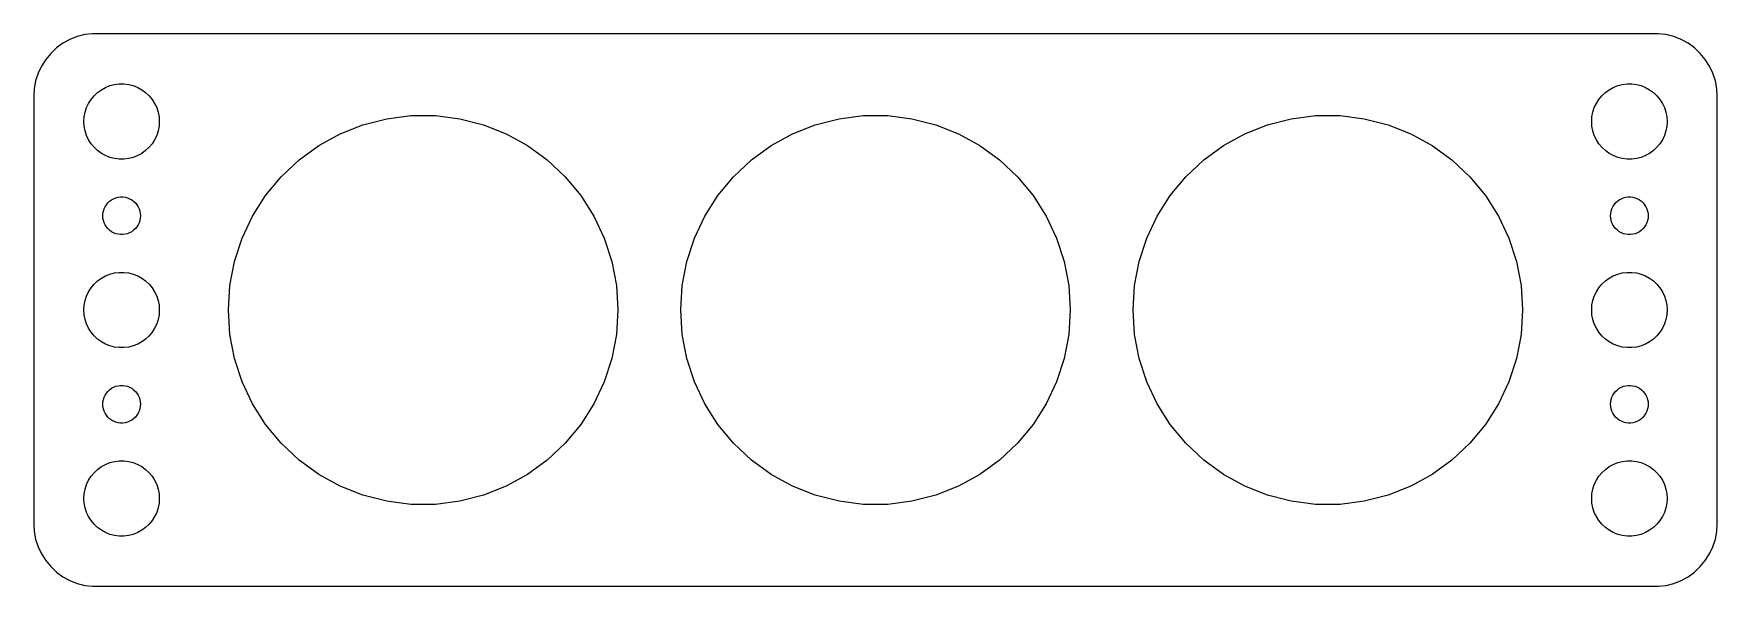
# Model space of a CAD drawing. Header units: metres. Extents: x -67 to 67, y 32 to 76.
import ezdxf

# ---------------------------------------------------------------- set-up
doc = ezdxf.new("R2010")
doc.units = ezdxf.units.M

msp = doc.modelspace()

# ---------------------------------------------------------------- linework, layer by layer
for p, q in [((-64.6791, 75.2216), (-65.1871, 74.8526)), ((-64.1289, 75.5241), (-64.6791, 75.2216)), ((-63.5451, 75.7553), (-64.1289, 75.5241)), ((-62.9369, 75.9114), (-63.5451, 75.7553)), ((-62.3139, 75.9901), (-62.9369, 75.9114)), ((62.3139, 75.9901), (-62.3139, 75.9901)), ((62.9369, 75.9114), (62.3139, 75.9901)), ((63.5451, 75.7553), (62.9369, 75.9114)), ((64.1289, 75.5241), (63.5451, 75.7553)), ((64.6791, 75.2216), (64.1289, 75.5241)), ((65.1871, 74.8526), (64.6791, 75.2216)), ((-66.0451, 73.9389), (-66.3815, 73.4088)), ((-65.6448, 74.4227), (-66.0451, 73.9389)), ((-65.1871, 74.8526), (-65.6448, 74.4227)), ((65.6448, 74.4227), (65.1871, 74.8526)), ((66.0451, 73.9389), (65.6448, 74.4227)), ((66.3815, 73.4088), (66.0451, 73.9389)), ((-66.6489, 72.8406), (-66.8429, 72.2434)), ((-66.3815, 73.4088), (-66.6489, 72.8406)), ((66.6489, 72.8406), (66.3815, 73.4088)), ((66.8429, 72.2434), (66.6489, 72.8406)), ((-66.9606, 71.6267), (-67, 71)), ((-66.8429, 72.2434), (-66.9606, 71.6267)), ((-62.427, 70.7634), (-62.1869, 71.0536)), ((-62.1869, 71.0536), (-61.9123, 71.3115)), ((-61.9123, 71.3115), (-61.6075, 71.533)), ((-61.6075, 71.533), (-61.2773, 71.7145)), ((-61.2773, 71.7145), (-60.927, 71.8532)), ((-60.927, 71.8532), (-60.5621, 71.9469)), ((-60.5621, 71.9469), (-60.1884, 71.9941)), ((-60.1884, 71.9941), (-59.8116, 71.9941)), ((-59.8116, 71.9941), (-59.4379, 71.9469)), ((-59.4379, 71.9469), (-59.0729, 71.8532)), ((-59.0729, 71.8532), (-58.7227, 71.7145)), ((-58.7227, 71.7145), (-58.3925, 71.533)), ((-58.3925, 71.533), (-58.0877, 71.3115)), ((-58.0877, 71.3115), (-57.8131, 71.0536)), ((-57.8131, 71.0536), (-57.5729, 70.7634)), ((57.5729, 70.7634), (57.8131, 71.0536)), ((57.8131, 71.0536), (58.0877, 71.3115)), ((58.0877, 71.3115), (58.3925, 71.533)), ((58.3925, 71.533), (58.7227, 71.7145)), ((58.7227, 71.7145), (59.0729, 71.8532)), ((59.0729, 71.8532), (59.4379, 71.9469)), ((59.4379, 71.9469), (59.8116, 71.9941)), ((59.8116, 71.9941), (60.1884, 71.9941)), ((60.1884, 71.9941), (60.5621, 71.9469)), ((60.5621, 71.9469), (60.927, 71.8532)), ((60.927, 71.8532), (61.2773, 71.7145)), ((61.2773, 71.7145), (61.6075, 71.533)), ((61.6075, 71.533), (61.9123, 71.3115)), ((61.9123, 71.3115), (62.1869, 71.0536)), ((62.1869, 71.0536), (62.427, 70.7634)), ((66.9606, 71.6267), (66.8429, 72.2434)), ((67, 71), (66.9606, 71.6267)), ((-67, 71), (-67, 37)), ((-62.9763, 69.376), (-62.9057, 69.7461)), ((-62.9057, 69.7461), (-62.7893, 70.1044)), ((-62.7893, 70.1044), (-62.6289, 70.4453)), ((-62.6289, 70.4453), (-62.427, 70.7634)), ((-57.5729, 70.7634), (-57.3711, 70.4453)), ((-57.3711, 70.4453), (-57.2107, 70.1044)), ((-57.2107, 70.1044), (-57.0942, 69.7461)), ((-57.0942, 69.7461), (-57.0237, 69.376)), ((57.0237, 69.376), (57.0942, 69.7461)), ((57.0942, 69.7461), (57.2107, 70.1044)), ((57.2107, 70.1044), (57.3711, 70.4453)), ((57.3711, 70.4453), (57.5729, 70.7634)), ((62.427, 70.7634), (62.6289, 70.4453)), ((62.6289, 70.4453), (62.7893, 70.1044)), ((62.7893, 70.1044), (62.9057, 69.7461)), ((62.9057, 69.7461), (62.9763, 69.376)), ((67, 37), (67, 71)), ((-63, 69), (-62.9763, 69.376)), ((-62.9763, 68.624), (-63, 69)), ((-62.9057, 68.2539), (-62.9763, 68.624)), ((-57.0237, 68.624), (-57.0942, 68.2539)), ((-57.0237, 69.376), (-57, 69)), ((-57, 69), (-57.0237, 68.624)), ((-42.5996, 68.0248), (-40.7898, 68.7414)), ((-40.7898, 68.7414), (-38.9044, 69.2254)), ((-38.9044, 69.2254), (-36.9733, 69.4694)), ((-36.9733, 69.4694), (-35.0267, 69.4694)), ((-35.0267, 69.4694), (-33.0956, 69.2254)), ((-33.0956, 69.2254), (-31.2102, 68.7414)), ((-31.2102, 68.7414), (-29.4004, 68.0248)), ((-6.5996, 68.0248), (-4.7897, 68.7414)), ((-4.7897, 68.7414), (-2.9044, 69.2254)), ((-2.9044, 69.2254), (-0.9733, 69.4694)), ((-0.9733, 69.4694), (0.9733, 69.4694)), ((0.9733, 69.4694), (2.9044, 69.2254)), ((2.9044, 69.2254), (4.7897, 68.7414)), ((4.7897, 68.7414), (6.5996, 68.0248)), ((29.4004, 68.0248), (31.2102, 68.7414)), ((31.2102, 68.7414), (33.0956, 69.2254)), ((33.0956, 69.2254), (35.0267, 69.4694)), ((35.0267, 69.4694), (36.9733, 69.4694)), ((36.9733, 69.4694), (38.9044, 69.2254)), ((38.9044, 69.2254), (40.7898, 68.7414)), ((40.7898, 68.7414), (42.5996, 68.0248)), ((57, 69), (57.0237, 69.376)), ((57.0237, 68.624), (57, 69)), ((57.0942, 68.2539), (57.0237, 68.624)), ((62.9763, 68.624), (62.9057, 68.2539)), ((62.9763, 69.376), (63, 69)), ((63, 69), (62.9763, 68.624)), ((-62.7893, 67.8956), (-62.9057, 68.2539)), ((-62.6289, 67.5547), (-62.7893, 67.8956)), ((-62.427, 67.2366), (-62.6289, 67.5547)), ((-62.1869, 66.9464), (-62.427, 67.2366)), ((-57.5729, 67.2366), (-57.8131, 66.9464)), ((-57.3711, 67.5547), (-57.5729, 67.2366)), ((-57.2107, 67.8956), (-57.3711, 67.5547)), ((-57.0942, 68.2539), (-57.2107, 67.8956)), ((-45.8801, 65.9429), (-44.3053, 67.0871)), ((-44.3053, 67.0871), (-42.5996, 68.0248)), ((-29.4004, 68.0248), (-27.6947, 67.0871)), ((-27.6947, 67.0871), (-26.1199, 65.9429)), ((-9.8801, 65.9429), (-8.3053, 67.0871)), ((-8.3053, 67.0871), (-6.5996, 68.0248)), ((6.5996, 68.0248), (8.3053, 67.0871)), ((8.3053, 67.0871), (9.8801, 65.9429)), ((26.1199, 65.9429), (27.6947, 67.0871)), ((27.6947, 67.0871), (29.4004, 68.0248)), ((42.5996, 68.0248), (44.3053, 67.0871)), ((44.3053, 67.0871), (45.8801, 65.9429)), ((57.2107, 67.8956), (57.0942, 68.2539)), ((57.3711, 67.5547), (57.2107, 67.8956)), ((57.5729, 67.2366), (57.3711, 67.5547)), ((57.8131, 66.9464), (57.5729, 67.2366)), ((62.427, 67.2366), (62.1869, 66.9464)), ((62.6289, 67.5547), (62.427, 67.2366)), ((62.7893, 67.8956), (62.6289, 67.5547)), ((62.9057, 68.2539), (62.7893, 67.8956)), ((-61.9123, 66.6884), (-62.1869, 66.9464)), ((-61.6075, 66.467), (-61.9123, 66.6884)), ((-61.2773, 66.2855), (-61.6075, 66.467)), ((-60.927, 66.1468), (-61.2773, 66.2855)), ((-60.5621, 66.0531), (-60.927, 66.1468)), ((-60.1884, 66.0059), (-60.5621, 66.0531)), ((-59.8116, 66.0059), (-60.1884, 66.0059)), ((-59.4379, 66.0531), (-59.8116, 66.0059)), ((-59.0729, 66.1468), (-59.4379, 66.0531)), ((-58.7227, 66.2855), (-59.0729, 66.1468)), ((-58.3925, 66.467), (-58.7227, 66.2855)), ((-58.0877, 66.6884), (-58.3925, 66.467)), ((-57.8131, 66.9464), (-58.0877, 66.6884)), ((-47.299, 64.6105), (-45.8801, 65.9429)), ((-26.1199, 65.9429), (-24.701, 64.6105)), ((-11.299, 64.6105), (-9.8801, 65.9429)), ((9.8801, 65.9429), (11.299, 64.6105)), ((24.701, 64.6105), (26.1199, 65.9429)), ((45.8801, 65.9429), (47.299, 64.6105)), ((58.0877, 66.6884), (57.8131, 66.9464)), ((58.3925, 66.467), (58.0877, 66.6884)), ((58.7227, 66.2855), (58.3925, 66.467)), ((59.0729, 66.1468), (58.7227, 66.2855)), ((59.4379, 66.0531), (59.0729, 66.1468)), ((59.8116, 66.0059), (59.4379, 66.0531)), ((60.1884, 66.0059), (59.8116, 66.0059)), ((60.5621, 66.0531), (60.1884, 66.0059)), ((60.927, 66.1468), (60.5621, 66.0531)), ((61.2773, 66.2855), (60.927, 66.1468)), ((61.6075, 66.467), (61.2773, 66.2855)), ((61.9123, 66.6884), (61.6075, 66.467)), ((62.1869, 66.9464), (61.9123, 66.6884)), ((-48.5398, 63.1107), (-47.299, 64.6105)), ((-24.701, 64.6105), (-23.4602, 63.1107)), ((-12.5397, 63.1107), (-11.299, 64.6105)), ((11.299, 64.6105), (12.5397, 63.1107)), ((23.4602, 63.1107), (24.701, 64.6105)), ((47.299, 64.6105), (48.5398, 63.1107)), ((-60.2811, 62.9734), (-60.0942, 62.997)), ((-60.0942, 62.997), (-59.9058, 62.997)), ((-59.9058, 62.997), (-59.7189, 62.9734)), ((-49.5827, 61.4672), (-48.5398, 63.1107)), ((-23.4602, 63.1107), (-22.4172, 61.4672)), ((-13.5827, 61.4672), (-12.5397, 63.1107)), ((12.5397, 63.1107), (13.5827, 61.4672)), ((22.4172, 61.4672), (23.4602, 63.1107)), ((48.5398, 63.1107), (49.5827, 61.4672)), ((59.7189, 62.9734), (59.9058, 62.997)), ((59.9058, 62.997), (60.0942, 62.997)), ((60.0942, 62.997), (60.2811, 62.9734)), ((-61.5, 61.5), (-61.4882, 61.688)), ((-61.4882, 61.688), (-61.4529, 61.873)), ((-61.4529, 61.873), (-61.3947, 62.0522)), ((-61.3947, 62.0522), (-61.3145, 62.2226)), ((-61.3145, 62.2226), (-61.2135, 62.3817)), ((-61.2135, 62.3817), (-61.0934, 62.5268)), ((-61.0934, 62.5268), (-60.9561, 62.6558)), ((-60.9561, 62.6558), (-60.8037, 62.7665)), ((-60.8037, 62.7665), (-60.6387, 62.8572)), ((-60.6387, 62.8572), (-60.4635, 62.9266)), ((-60.4635, 62.9266), (-60.2811, 62.9734)), ((-59.7189, 62.9734), (-59.5365, 62.9266)), ((-59.5365, 62.9266), (-59.3613, 62.8572)), ((-59.3613, 62.8572), (-59.1963, 62.7665)), ((-59.1963, 62.7665), (-59.0439, 62.6558)), ((-59.0439, 62.6558), (-58.9065, 62.5268)), ((-58.9065, 62.5268), (-58.7865, 62.3817)), ((-58.7865, 62.3817), (-58.6855, 62.2226)), ((-58.6855, 62.2226), (-58.6053, 62.0522)), ((-58.6053, 62.0522), (-58.5471, 61.873)), ((-58.5471, 61.873), (-58.5118, 61.688)), ((-58.5118, 61.688), (-58.5, 61.5)), ((58.5, 61.5), (58.5118, 61.688)), ((58.5118, 61.688), (58.5471, 61.873)), ((58.5471, 61.873), (58.6053, 62.0522)), ((58.6053, 62.0522), (58.6855, 62.2226)), ((58.6855, 62.2226), (58.7865, 62.3817)), ((58.7865, 62.3817), (58.9065, 62.5268)), ((58.9065, 62.5268), (59.0439, 62.6558)), ((59.0439, 62.6558), (59.1963, 62.7665)), ((59.1963, 62.7665), (59.3613, 62.8572)), ((59.3613, 62.8572), (59.5365, 62.9266)), ((59.5365, 62.9266), (59.7189, 62.9734)), ((60.2811, 62.9734), (60.4635, 62.9266)), ((60.4635, 62.9266), (60.6387, 62.8572)), ((60.6387, 62.8572), (60.8037, 62.7665)), ((60.8037, 62.7665), (60.9561, 62.6558)), ((60.9561, 62.6558), (61.0934, 62.5268)), ((61.0934, 62.5268), (61.2135, 62.3817)), ((61.2135, 62.3817), (61.3145, 62.2226)), ((61.3145, 62.2226), (61.3947, 62.0522)), ((61.3947, 62.0522), (61.4529, 61.873)), ((61.4529, 61.873), (61.4882, 61.688)), ((61.4882, 61.688), (61.5, 61.5)), ((-61.4882, 61.312), (-61.5, 61.5)), ((-61.4529, 61.127), (-61.4882, 61.312)), ((-61.3947, 60.9478), (-61.4529, 61.127)), ((-61.3145, 60.7774), (-61.3947, 60.9478)), ((-61.2135, 60.6183), (-61.3145, 60.7774)), ((-61.0934, 60.4732), (-61.2135, 60.6183)), ((-60.9561, 60.3442), (-61.0934, 60.4732)), ((-60.8037, 60.2335), (-60.9561, 60.3442)), ((-59.0439, 60.3442), (-59.1963, 60.2335)), ((-58.9065, 60.4732), (-59.0439, 60.3442)), ((-58.7865, 60.6183), (-58.9065, 60.4732)), ((-58.6855, 60.7774), (-58.7865, 60.6183)), ((-58.6053, 60.9478), (-58.6855, 60.7774)), ((-58.5471, 61.127), (-58.6053, 60.9478)), ((-58.5118, 61.312), (-58.5471, 61.127)), ((-58.5, 61.5), (-58.5118, 61.312)), ((-50.4115, 59.7059), (-49.5827, 61.4672)), ((-22.4172, 61.4672), (-21.5885, 59.7059)), ((-14.4115, 59.7059), (-13.5827, 61.4672)), ((13.5827, 61.4672), (14.4115, 59.7059)), ((21.5885, 59.7059), (22.4172, 61.4672)), ((49.5827, 61.4672), (50.4115, 59.7059)), ((58.5118, 61.312), (58.5, 61.5)), ((58.5471, 61.127), (58.5118, 61.312)), ((58.6053, 60.9478), (58.5471, 61.127)), ((58.6855, 60.7774), (58.6053, 60.9478)), ((58.7865, 60.6183), (58.6855, 60.7774)), ((58.9065, 60.4732), (58.7865, 60.6183)), ((59.0439, 60.3442), (58.9065, 60.4732)), ((59.1963, 60.2335), (59.0439, 60.3442)), ((60.9561, 60.3442), (60.8037, 60.2335)), ((61.0934, 60.4732), (60.9561, 60.3442)), ((61.2135, 60.6183), (61.0934, 60.4732)), ((61.3145, 60.7774), (61.2135, 60.6183)), ((61.3947, 60.9478), (61.3145, 60.7774)), ((61.4529, 61.127), (61.3947, 60.9478)), ((61.4882, 61.312), (61.4529, 61.127)), ((61.5, 61.5), (61.4882, 61.312)), ((-60.6387, 60.1427), (-60.8037, 60.2335)), ((-60.4635, 60.0734), (-60.6387, 60.1427)), ((-60.2811, 60.0266), (-60.4635, 60.0734)), ((-60.0942, 60.0029), (-60.2811, 60.0266)), ((-59.9058, 60.0029), (-60.0942, 60.0029)), ((-59.7189, 60.0266), (-59.9058, 60.0029)), ((-59.5365, 60.0734), (-59.7189, 60.0266)), ((-59.3613, 60.1427), (-59.5365, 60.0734)), ((-59.1963, 60.2335), (-59.3613, 60.1427)), ((-51.013, 57.8547), (-50.4115, 59.7059)), ((-21.5885, 59.7059), (-20.987, 57.8547)), ((-15.013, 57.8547), (-14.4115, 59.7059)), ((14.4115, 59.7059), (15.013, 57.8547)), ((20.987, 57.8547), (21.5885, 59.7059)), ((50.4115, 59.7059), (51.013, 57.8547)), ((59.3613, 60.1427), (59.1963, 60.2335)), ((59.5365, 60.0734), (59.3613, 60.1427)), ((59.7189, 60.0266), (59.5365, 60.0734)), ((59.9058, 60.0029), (59.7189, 60.0266)), ((60.0942, 60.0029), (59.9058, 60.0029)), ((60.2811, 60.0266), (60.0942, 60.0029)), ((60.4635, 60.0734), (60.2811, 60.0266)), ((60.6387, 60.1427), (60.4635, 60.0734)), ((60.8037, 60.2335), (60.6387, 60.1427)), ((-51.3778, 55.9427), (-51.013, 57.8547)), ((-20.987, 57.8547), (-20.6222, 55.9427)), ((-15.3778, 55.9427), (-15.013, 57.8547)), ((15.013, 57.8547), (15.3778, 55.9427)), ((20.6222, 55.9427), (20.987, 57.8547)), ((51.013, 57.8547), (51.3778, 55.9427)), ((-62.1869, 56.0536), (-61.9123, 56.3115)), ((-61.9123, 56.3115), (-61.6075, 56.533)), ((-61.6075, 56.533), (-61.2773, 56.7145)), ((-61.2773, 56.7145), (-60.927, 56.8532)), ((-60.927, 56.8532), (-60.5621, 56.9469)), ((-60.5621, 56.9469), (-60.1884, 56.9941)), ((-60.1884, 56.9941), (-59.8116, 56.9941)), ((-59.8116, 56.9941), (-59.4379, 56.9469)), ((-59.4379, 56.9469), (-59.0729, 56.8532)), ((-59.0729, 56.8532), (-58.7227, 56.7145)), ((-58.7227, 56.7145), (-58.3925, 56.533)), ((-58.3925, 56.533), (-58.0877, 56.3115)), ((-58.0877, 56.3115), (-57.8131, 56.0536)), ((57.8131, 56.0536), (58.0877, 56.3115)), ((58.0877, 56.3115), (58.3925, 56.533)), ((58.3925, 56.533), (58.7227, 56.7145)), ((58.7227, 56.7145), (59.0729, 56.8532)), ((59.0729, 56.8532), (59.4379, 56.9469)), ((59.4379, 56.9469), (59.8116, 56.9941)), ((59.8116, 56.9941), (60.1884, 56.9941)), ((60.1884, 56.9941), (60.5621, 56.9469)), ((60.5621, 56.9469), (60.927, 56.8532)), ((60.927, 56.8532), (61.2773, 56.7145)), ((61.2773, 56.7145), (61.6075, 56.533)), ((61.6075, 56.533), (61.9123, 56.3115)), ((61.9123, 56.3115), (62.1869, 56.0536)), ((-62.9057, 54.7461), (-62.7893, 55.1044)), ((-62.7893, 55.1044), (-62.6289, 55.4453)), ((-62.6289, 55.4453), (-62.427, 55.7634)), ((-62.427, 55.7634), (-62.1869, 56.0536)), ((-57.8131, 56.0536), (-57.5729, 55.7634)), ((-57.5729, 55.7634), (-57.3711, 55.4453)), ((-57.3711, 55.4453), (-57.2107, 55.1044)), ((-57.2107, 55.1044), (-57.0942, 54.7461)), ((-51.5, 54), (-51.3778, 55.9427)), ((-20.6222, 55.9427), (-20.5, 54)), ((-15.5, 54), (-15.3778, 55.9427)), ((15.3778, 55.9427), (15.5, 54)), ((20.5, 54), (20.6222, 55.9427)), ((51.3778, 55.9427), (51.5, 54)), ((57.0942, 54.7461), (57.2107, 55.1044)), ((57.2107, 55.1044), (57.3711, 55.4453)), ((57.3711, 55.4453), (57.5729, 55.7634)), ((57.5729, 55.7634), (57.8131, 56.0536)), ((62.1869, 56.0536), (62.427, 55.7634)), ((62.427, 55.7634), (62.6289, 55.4453)), ((62.6289, 55.4453), (62.7893, 55.1044)), ((62.7893, 55.1044), (62.9057, 54.7461)), ((-63, 54), (-62.9763, 54.376)), ((-62.9763, 53.624), (-63, 54)), ((-62.9763, 54.376), (-62.9057, 54.7461)), ((-62.9057, 53.2539), (-62.9763, 53.624)), ((-57.0942, 54.7461), (-57.0237, 54.376)), ((-57.0237, 53.624), (-57.0942, 53.2539)), ((-57.0237, 54.376), (-57, 54)), ((-57, 54), (-57.0237, 53.624)), ((-51.3778, 52.0573), (-51.5, 54)), ((-20.5, 54), (-20.6222, 52.0573)), ((-15.3778, 52.0573), (-15.5, 54)), ((15.5, 54), (15.3778, 52.0573)), ((20.6222, 52.0573), (20.5, 54)), ((51.5, 54), (51.3778, 52.0573)), ((57, 54), (57.0237, 54.376)), ((57.0237, 53.624), (57, 54)), ((57.0237, 54.376), (57.0942, 54.7461)), ((57.0942, 53.2539), (57.0237, 53.624)), ((62.9057, 54.7461), (62.9763, 54.376)), ((62.9763, 53.624), (62.9057, 53.2539)), ((62.9763, 54.376), (63, 54)), ((63, 54), (62.9763, 53.624)), ((-62.7893, 52.8956), (-62.9057, 53.2539)), ((-62.6289, 52.5547), (-62.7893, 52.8956)), ((-62.427, 52.2366), (-62.6289, 52.5547)), ((-57.3711, 52.5547), (-57.5729, 52.2366)), ((-57.2107, 52.8956), (-57.3711, 52.5547)), ((-57.0942, 53.2539), (-57.2107, 52.8956)), ((57.2107, 52.8956), (57.0942, 53.2539)), ((57.3711, 52.5547), (57.2107, 52.8956)), ((57.5729, 52.2366), (57.3711, 52.5547)), ((62.6289, 52.5547), (62.427, 52.2366)), ((62.7893, 52.8956), (62.6289, 52.5547)), ((62.9057, 53.2539), (62.7893, 52.8956)), ((-62.1869, 51.9464), (-62.427, 52.2366)), ((-61.9123, 51.6885), (-62.1869, 51.9464)), ((-61.6075, 51.467), (-61.9123, 51.6885)), ((-61.2773, 51.2855), (-61.6075, 51.467)), ((-60.927, 51.1468), (-61.2773, 51.2855)), ((-60.5621, 51.0531), (-60.927, 51.1468)), ((-60.1884, 51.0059), (-60.5621, 51.0531)), ((-59.8116, 51.0059), (-60.1884, 51.0059)), ((-59.4379, 51.0531), (-59.8116, 51.0059)), ((-59.0729, 51.1468), (-59.4379, 51.0531)), ((-58.7227, 51.2855), (-59.0729, 51.1468)), ((-58.3925, 51.467), (-58.7227, 51.2855)), ((-58.0877, 51.6885), (-58.3925, 51.467)), ((-57.8131, 51.9464), (-58.0877, 51.6885)), ((-57.5729, 52.2366), (-57.8131, 51.9464)), ((-51.013, 50.1453), (-51.3778, 52.0573)), ((-20.6222, 52.0573), (-20.987, 50.1453)), ((-15.013, 50.1453), (-15.3778, 52.0573)), ((15.3778, 52.0573), (15.013, 50.1453)), ((20.987, 50.1453), (20.6222, 52.0573)), ((51.3778, 52.0573), (51.013, 50.1453)), ((57.8131, 51.9464), (57.5729, 52.2366)), ((58.0877, 51.6885), (57.8131, 51.9464)), ((58.3925, 51.467), (58.0877, 51.6885)), ((58.7227, 51.2855), (58.3925, 51.467)), ((59.0729, 51.1468), (58.7227, 51.2855)), ((59.4379, 51.0531), (59.0729, 51.1468)), ((59.8116, 51.0059), (59.4379, 51.0531)), ((60.1884, 51.0059), (59.8116, 51.0059)), ((60.5621, 51.0531), (60.1884, 51.0059)), ((60.927, 51.1468), (60.5621, 51.0531)), ((61.2773, 51.2855), (60.927, 51.1468)), ((61.6075, 51.467), (61.2773, 51.2855)), ((61.9123, 51.6885), (61.6075, 51.467)), ((62.1869, 51.9464), (61.9123, 51.6885)), ((62.427, 52.2366), (62.1869, 51.9464)), ((-50.4115, 48.2941), (-51.013, 50.1453)), ((-20.987, 50.1453), (-21.5885, 48.2941)), ((-14.4115, 48.2941), (-15.013, 50.1453)), ((15.013, 50.1453), (14.4115, 48.2941)), ((21.5885, 48.2941), (20.987, 50.1453)), ((51.013, 50.1453), (50.4115, 48.2941)), ((-49.5827, 46.5328), (-50.4115, 48.2941)), ((-21.5885, 48.2941), (-22.4172, 46.5328)), ((-13.5827, 46.5328), (-14.4115, 48.2941)), ((14.4115, 48.2941), (13.5827, 46.5328)), ((22.4172, 46.5328), (21.5885, 48.2941)), ((50.4115, 48.2941), (49.5827, 46.5328)), ((-61.4529, 46.873), (-61.3947, 47.0522)), ((-61.3947, 47.0522), (-61.3145, 47.2226)), ((-61.3145, 47.2226), (-61.2135, 47.3817)), ((-61.2135, 47.3817), (-61.0934, 47.5268)), ((-61.0934, 47.5268), (-60.9561, 47.6558)), ((-60.9561, 47.6558), (-60.8037, 47.7665)), ((-60.8037, 47.7665), (-60.6387, 47.8573)), ((-60.6387, 47.8573), (-60.4635, 47.9266)), ((-60.4635, 47.9266), (-60.2811, 47.9734)), ((-60.2811, 47.9734), (-60.0942, 47.9971)), ((-60.0942, 47.9971), (-59.9058, 47.9971)), ((-59.9058, 47.9971), (-59.7189, 47.9734)), ((-59.7189, 47.9734), (-59.5365, 47.9266)), ((-59.5365, 47.9266), (-59.3613, 47.8573)), ((-59.3613, 47.8573), (-59.1963, 47.7665)), ((-59.1963, 47.7665), (-59.0439, 47.6558)), ((-59.0439, 47.6558), (-58.9065, 47.5268)), ((-58.9065, 47.5268), (-58.7865, 47.3817)), ((-58.7865, 47.3817), (-58.6855, 47.2226)), ((-58.6855, 47.2226), (-58.6053, 47.0522)), ((-58.6053, 47.0522), (-58.5471, 46.873)), ((58.5471, 46.873), (58.6053, 47.0522)), ((58.6053, 47.0522), (58.6855, 47.2226)), ((58.6855, 47.2226), (58.7865, 47.3817)), ((58.7865, 47.3817), (58.9065, 47.5268)), ((58.9065, 47.5268), (59.0439, 47.6558)), ((59.0439, 47.6558), (59.1963, 47.7665)), ((59.1963, 47.7665), (59.3613, 47.8573)), ((59.3613, 47.8573), (59.5365, 47.9266)), ((59.5365, 47.9266), (59.7189, 47.9734)), ((59.7189, 47.9734), (59.9058, 47.9971)), ((59.9058, 47.9971), (60.0942, 47.9971)), ((60.0942, 47.9971), (60.2811, 47.9734)), ((60.2811, 47.9734), (60.4635, 47.9266)), ((60.4635, 47.9266), (60.6387, 47.8573)), ((60.6387, 47.8573), (60.8037, 47.7665)), ((60.8037, 47.7665), (60.9561, 47.6558)), ((60.9561, 47.6558), (61.0934, 47.5268)), ((61.0934, 47.5268), (61.2135, 47.3817)), ((61.2135, 47.3817), (61.3145, 47.2226)), ((61.3145, 47.2226), (61.3947, 47.0522)), ((61.3947, 47.0522), (61.4529, 46.873)), ((-61.5, 46.5), (-61.4882, 46.688)), ((-61.4882, 46.312), (-61.5, 46.5)), ((-61.4882, 46.688), (-61.4529, 46.873)), ((-61.4529, 46.127), (-61.4882, 46.312)), ((-61.3947, 45.9478), (-61.4529, 46.127)), ((-61.3145, 45.7774), (-61.3947, 45.9478)), ((-61.2135, 45.6183), (-61.3145, 45.7774)), ((-61.0934, 45.4732), (-61.2135, 45.6183)), ((-58.7865, 45.6183), (-58.9065, 45.4732)), ((-58.6855, 45.7774), (-58.7865, 45.6183)), ((-58.6053, 45.9478), (-58.6855, 45.7774)), ((-58.5471, 46.127), (-58.6053, 45.9478)), ((-58.5471, 46.873), (-58.5118, 46.688)), ((-58.5118, 46.312), (-58.5471, 46.127)), ((-58.5118, 46.688), (-58.5, 46.5)), ((-58.5, 46.5), (-58.5118, 46.312)), ((-48.5398, 44.8893), (-49.5827, 46.5328)), ((-22.4172, 46.5328), (-23.4602, 44.8893)), ((-12.5397, 44.8893), (-13.5827, 46.5328)), ((13.5827, 46.5328), (12.5397, 44.8893)), ((23.4602, 44.8893), (22.4172, 46.5328)), ((49.5827, 46.5328), (48.5398, 44.8893)), ((58.5, 46.5), (58.5118, 46.688)), ((58.5118, 46.312), (58.5, 46.5)), ((58.5118, 46.688), (58.5471, 46.873)), ((58.5471, 46.127), (58.5118, 46.312)), ((58.6053, 45.9478), (58.5471, 46.127)), ((58.6855, 45.7774), (58.6053, 45.9478)), ((58.7865, 45.6183), (58.6855, 45.7774)), ((58.9065, 45.4732), (58.7865, 45.6183)), ((61.2135, 45.6183), (61.0934, 45.4732)), ((61.3145, 45.7774), (61.2135, 45.6183)), ((61.3947, 45.9478), (61.3145, 45.7774)), ((61.4529, 46.127), (61.3947, 45.9478)), ((61.4529, 46.873), (61.4882, 46.688)), ((61.4882, 46.312), (61.4529, 46.127)), ((61.4882, 46.688), (61.5, 46.5)), ((61.5, 46.5), (61.4882, 46.312)), ((-60.9561, 45.3442), (-61.0934, 45.4732)), ((-60.8037, 45.2335), (-60.9561, 45.3442)), ((-60.6387, 45.1428), (-60.8037, 45.2335)), ((-60.4635, 45.0734), (-60.6387, 45.1428)), ((-60.2811, 45.0266), (-60.4635, 45.0734)), ((-60.0942, 45.003), (-60.2811, 45.0266)), ((-59.9058, 45.003), (-60.0942, 45.003)), ((-59.7189, 45.0266), (-59.9058, 45.003)), ((-59.5365, 45.0734), (-59.7189, 45.0266)), ((-59.3613, 45.1428), (-59.5365, 45.0734)), ((-59.1963, 45.2335), (-59.3613, 45.1428)), ((-59.0439, 45.3442), (-59.1963, 45.2335)), ((-58.9065, 45.4732), (-59.0439, 45.3442)), ((-47.299, 43.3895), (-48.5398, 44.8893)), ((-23.4602, 44.8893), (-24.701, 43.3895)), ((-11.299, 43.3895), (-12.5397, 44.8893)), ((12.5397, 44.8893), (11.299, 43.3895)), ((24.701, 43.3895), (23.4602, 44.8893)), ((48.5398, 44.8893), (47.299, 43.3895)), ((59.0439, 45.3442), (58.9065, 45.4732)), ((59.1963, 45.2335), (59.0439, 45.3442)), ((59.3613, 45.1428), (59.1963, 45.2335)), ((59.5365, 45.0734), (59.3613, 45.1428)), ((59.7189, 45.0266), (59.5365, 45.0734)), ((59.9058, 45.003), (59.7189, 45.0266)), ((60.0942, 45.003), (59.9058, 45.003)), ((60.2811, 45.0266), (60.0942, 45.003)), ((60.4635, 45.0734), (60.2811, 45.0266)), ((60.6387, 45.1428), (60.4635, 45.0734)), ((60.8037, 45.2335), (60.6387, 45.1428)), ((60.9561, 45.3442), (60.8037, 45.2335)), ((61.0934, 45.4732), (60.9561, 45.3442)), ((-45.8801, 42.0571), (-47.299, 43.3895)), ((-24.701, 43.3895), (-26.1199, 42.0571)), ((-9.8801, 42.0571), (-11.299, 43.3895)), ((11.299, 43.3895), (9.8801, 42.0571)), ((26.1199, 42.0571), (24.701, 43.3895)), ((47.299, 43.3895), (45.8801, 42.0571)), ((-61.6075, 41.533), (-61.2773, 41.7145)), ((-61.2773, 41.7145), (-60.927, 41.8532)), ((-60.927, 41.8532), (-60.5621, 41.9469)), ((-60.5621, 41.9469), (-60.1884, 41.9941)), ((-60.1884, 41.9941), (-59.8116, 41.9941)), ((-59.8116, 41.9941), (-59.4379, 41.9469)), ((-59.4379, 41.9469), (-59.0729, 41.8532)), ((-59.0729, 41.8532), (-58.7227, 41.7145)), ((-58.7227, 41.7145), (-58.3925, 41.533)), ((-44.3053, 40.9129), (-45.8801, 42.0571)), ((-26.1199, 42.0571), (-27.6947, 40.9129)), ((-8.3053, 40.9129), (-9.8801, 42.0571)), ((9.8801, 42.0571), (8.3053, 40.9129)), ((27.6947, 40.9129), (26.1199, 42.0571)), ((45.8801, 42.0571), (44.3053, 40.9129)), ((58.3925, 41.533), (58.7227, 41.7145)), ((58.7227, 41.7145), (59.0729, 41.8532)), ((59.0729, 41.8532), (59.4379, 41.9469)), ((59.4379, 41.9469), (59.8116, 41.9941)), ((59.8116, 41.9941), (60.1884, 41.9941)), ((60.1884, 41.9941), (60.5621, 41.9469)), ((60.5621, 41.9469), (60.927, 41.8532)), ((60.927, 41.8532), (61.2773, 41.7145)), ((61.2773, 41.7145), (61.6075, 41.533)), ((-62.7893, 40.1044), (-62.6289, 40.4453)), ((-62.6289, 40.4453), (-62.427, 40.7634)), ((-62.427, 40.7634), (-62.1869, 41.0536)), ((-62.1869, 41.0536), (-61.9123, 41.3116)), ((-61.9123, 41.3116), (-61.6075, 41.533)), ((-58.3925, 41.533), (-58.0877, 41.3116)), ((-58.0877, 41.3116), (-57.8131, 41.0536)), ((-57.8131, 41.0536), (-57.5729, 40.7634)), ((-57.5729, 40.7634), (-57.3711, 40.4453)), ((-57.3711, 40.4453), (-57.2107, 40.1044)), ((-42.5996, 39.9752), (-44.3053, 40.9129)), ((-27.6947, 40.9129), (-29.4004, 39.9752)), ((-6.5996, 39.9752), (-8.3053, 40.9129)), ((8.3053, 40.9129), (6.5996, 39.9752)), ((29.4004, 39.9752), (27.6947, 40.9129)), ((44.3053, 40.9129), (42.5996, 39.9752)), ((57.2107, 40.1044), (57.3711, 40.4453)), ((57.3711, 40.4453), (57.5729, 40.7634)), ((57.5729, 40.7634), (57.8131, 41.0536)), ((57.8131, 41.0536), (58.0877, 41.3116)), ((58.0877, 41.3116), (58.3925, 41.533)), ((61.6075, 41.533), (61.9123, 41.3116)), ((61.9123, 41.3116), (62.1869, 41.0536)), ((62.1869, 41.0536), (62.427, 40.7634)), ((62.427, 40.7634), (62.6289, 40.4453)), ((62.6289, 40.4453), (62.7893, 40.1044)), ((-63, 39), (-62.9763, 39.376)), ((-62.9763, 38.624), (-63, 39)), ((-62.9763, 39.376), (-62.9057, 39.7461)), ((-62.9057, 39.7461), (-62.7893, 40.1044)), ((-57.2107, 40.1044), (-57.0942, 39.7461)), ((-57.0942, 39.7461), (-57.0237, 39.376)), ((-57.0237, 39.376), (-57, 39)), ((-57, 39), (-57.0237, 38.624)), ((-40.7898, 39.2586), (-42.5996, 39.9752)), ((-38.9044, 38.7746), (-40.7898, 39.2586)), ((-31.2102, 39.2586), (-33.0956, 38.7746)), ((-29.4004, 39.9752), (-31.2102, 39.2586)), ((-4.7897, 39.2586), (-6.5996, 39.9752)), ((-2.9044, 38.7746), (-4.7897, 39.2586)), ((4.7897, 39.2586), (2.9044, 38.7746)), ((6.5996, 39.9752), (4.7897, 39.2586)), ((31.2102, 39.2586), (29.4004, 39.9752)), ((33.0956, 38.7746), (31.2102, 39.2586)), ((40.7898, 39.2586), (38.9044, 38.7746)), ((42.5996, 39.9752), (40.7898, 39.2586)), ((57, 39), (57.0237, 39.376)), ((57.0237, 38.624), (57, 39)), ((57.0237, 39.376), (57.0942, 39.7461)), ((57.0942, 39.7461), (57.2107, 40.1044)), ((62.7893, 40.1044), (62.9057, 39.7461)), ((62.9057, 39.7461), (62.9763, 39.376)), ((62.9763, 39.376), (63, 39)), ((63, 39), (62.9763, 38.624)), ((-62.9057, 38.2539), (-62.9763, 38.624)), ((-62.7893, 37.8956), (-62.9057, 38.2539)), ((-62.6289, 37.5547), (-62.7893, 37.8956)), ((-62.427, 37.2366), (-62.6289, 37.5547)), ((-57.3711, 37.5547), (-57.5729, 37.2366)), ((-57.2107, 37.8956), (-57.3711, 37.5547)), ((-57.0942, 38.2539), (-57.2107, 37.8956)), ((-57.0237, 38.624), (-57.0942, 38.2539)), ((-36.9733, 38.5306), (-38.9044, 38.7746)), ((-35.0267, 38.5306), (-36.9733, 38.5306)), ((-33.0956, 38.7746), (-35.0267, 38.5306)), ((-0.9733, 38.5306), (-2.9044, 38.7746)), ((0.9733, 38.5306), (-0.9733, 38.5306)), ((2.9044, 38.7746), (0.9733, 38.5306)), ((35.0267, 38.5306), (33.0956, 38.7746)), ((36.9733, 38.5306), (35.0267, 38.5306)), ((38.9044, 38.7746), (36.9733, 38.5306)), ((57.0942, 38.2539), (57.0237, 38.624)), ((57.2107, 37.8956), (57.0942, 38.2539)), ((57.3711, 37.5547), (57.2107, 37.8956)), ((57.5729, 37.2366), (57.3711, 37.5547)), ((62.6289, 37.5547), (62.427, 37.2366)), ((62.7893, 37.8956), (62.6289, 37.5547)), ((62.9057, 38.2539), (62.7893, 37.8956)), ((62.9763, 38.624), (62.9057, 38.2539)), ((-67, 37), (-66.9606, 36.3733)), ((-66.9606, 36.3733), (-66.8429, 35.7566)), ((-62.1869, 36.9464), (-62.427, 37.2366)), ((-61.9123, 36.6885), (-62.1869, 36.9464)), ((-61.6075, 36.467), (-61.9123, 36.6885)), ((-61.2773, 36.2855), (-61.6075, 36.467)), ((-60.927, 36.1468), (-61.2773, 36.2855)), ((-58.7227, 36.2855), (-59.0729, 36.1468)), ((-58.3925, 36.467), (-58.7227, 36.2855)), ((-58.0877, 36.6885), (-58.3925, 36.467)), ((-57.8131, 36.9464), (-58.0877, 36.6885)), ((-57.5729, 37.2366), (-57.8131, 36.9464)), ((57.8131, 36.9464), (57.5729, 37.2366)), ((58.0877, 36.6885), (57.8131, 36.9464)), ((58.3925, 36.467), (58.0877, 36.6885)), ((58.7227, 36.2855), (58.3925, 36.467)), ((59.0729, 36.1468), (58.7227, 36.2855)), ((61.2773, 36.2855), (60.927, 36.1468)), ((61.6075, 36.467), (61.2773, 36.2855)), ((61.9123, 36.6885), (61.6075, 36.467)), ((62.1869, 36.9464), (61.9123, 36.6885)), ((62.427, 37.2366), (62.1869, 36.9464)), ((66.8429, 35.7566), (66.9606, 36.3733)), ((66.9606, 36.3733), (67, 37)), ((-66.8429, 35.7566), (-66.6489, 35.1594)), ((-66.6489, 35.1594), (-66.3815, 34.5912)), ((-60.5621, 36.0531), (-60.927, 36.1468)), ((-60.1884, 36.0059), (-60.5621, 36.0531)), ((-59.8116, 36.0059), (-60.1884, 36.0059)), ((-59.4379, 36.0531), (-59.8116, 36.0059)), ((-59.0729, 36.1468), (-59.4379, 36.0531)), ((59.4379, 36.0531), (59.0729, 36.1468)), ((59.8116, 36.0059), (59.4379, 36.0531)), ((60.1884, 36.0059), (59.8116, 36.0059)), ((60.5621, 36.0531), (60.1884, 36.0059)), ((60.927, 36.1468), (60.5621, 36.0531)), ((66.3815, 34.5912), (66.6489, 35.1594)), ((66.6489, 35.1594), (66.8429, 35.7566)), ((-66.3815, 34.5912), (-66.0451, 34.0611)), ((-66.0451, 34.0611), (-65.6448, 33.5773)), ((-65.6448, 33.5773), (-65.1871, 33.1474)), ((65.1871, 33.1474), (65.6448, 33.5773)), ((65.6448, 33.5773), (66.0451, 34.0611)), ((66.0451, 34.0611), (66.3815, 34.5912)), ((-65.1871, 33.1474), (-64.6791, 32.7784)), ((-64.6791, 32.7784), (-64.1289, 32.4759)), ((-64.1289, 32.4759), (-63.5451, 32.2447)), ((-63.5451, 32.2447), (-62.9369, 32.0886)), ((62.9369, 32.0886), (63.5451, 32.2447)), ((63.5451, 32.2447), (64.1289, 32.4759)), ((64.1289, 32.4759), (64.6791, 32.7784)), ((64.6791, 32.7784), (65.1871, 33.1474)), ((-62.9369, 32.0886), (-62.3139, 32.0099)), ((-62.3139, 32.0099), (62.3139, 32.0099)), ((62.3139, 32.0099), (62.9369, 32.0886))]:
    msp.add_line(p, q)

doc.saveas('drawing.dxf')
